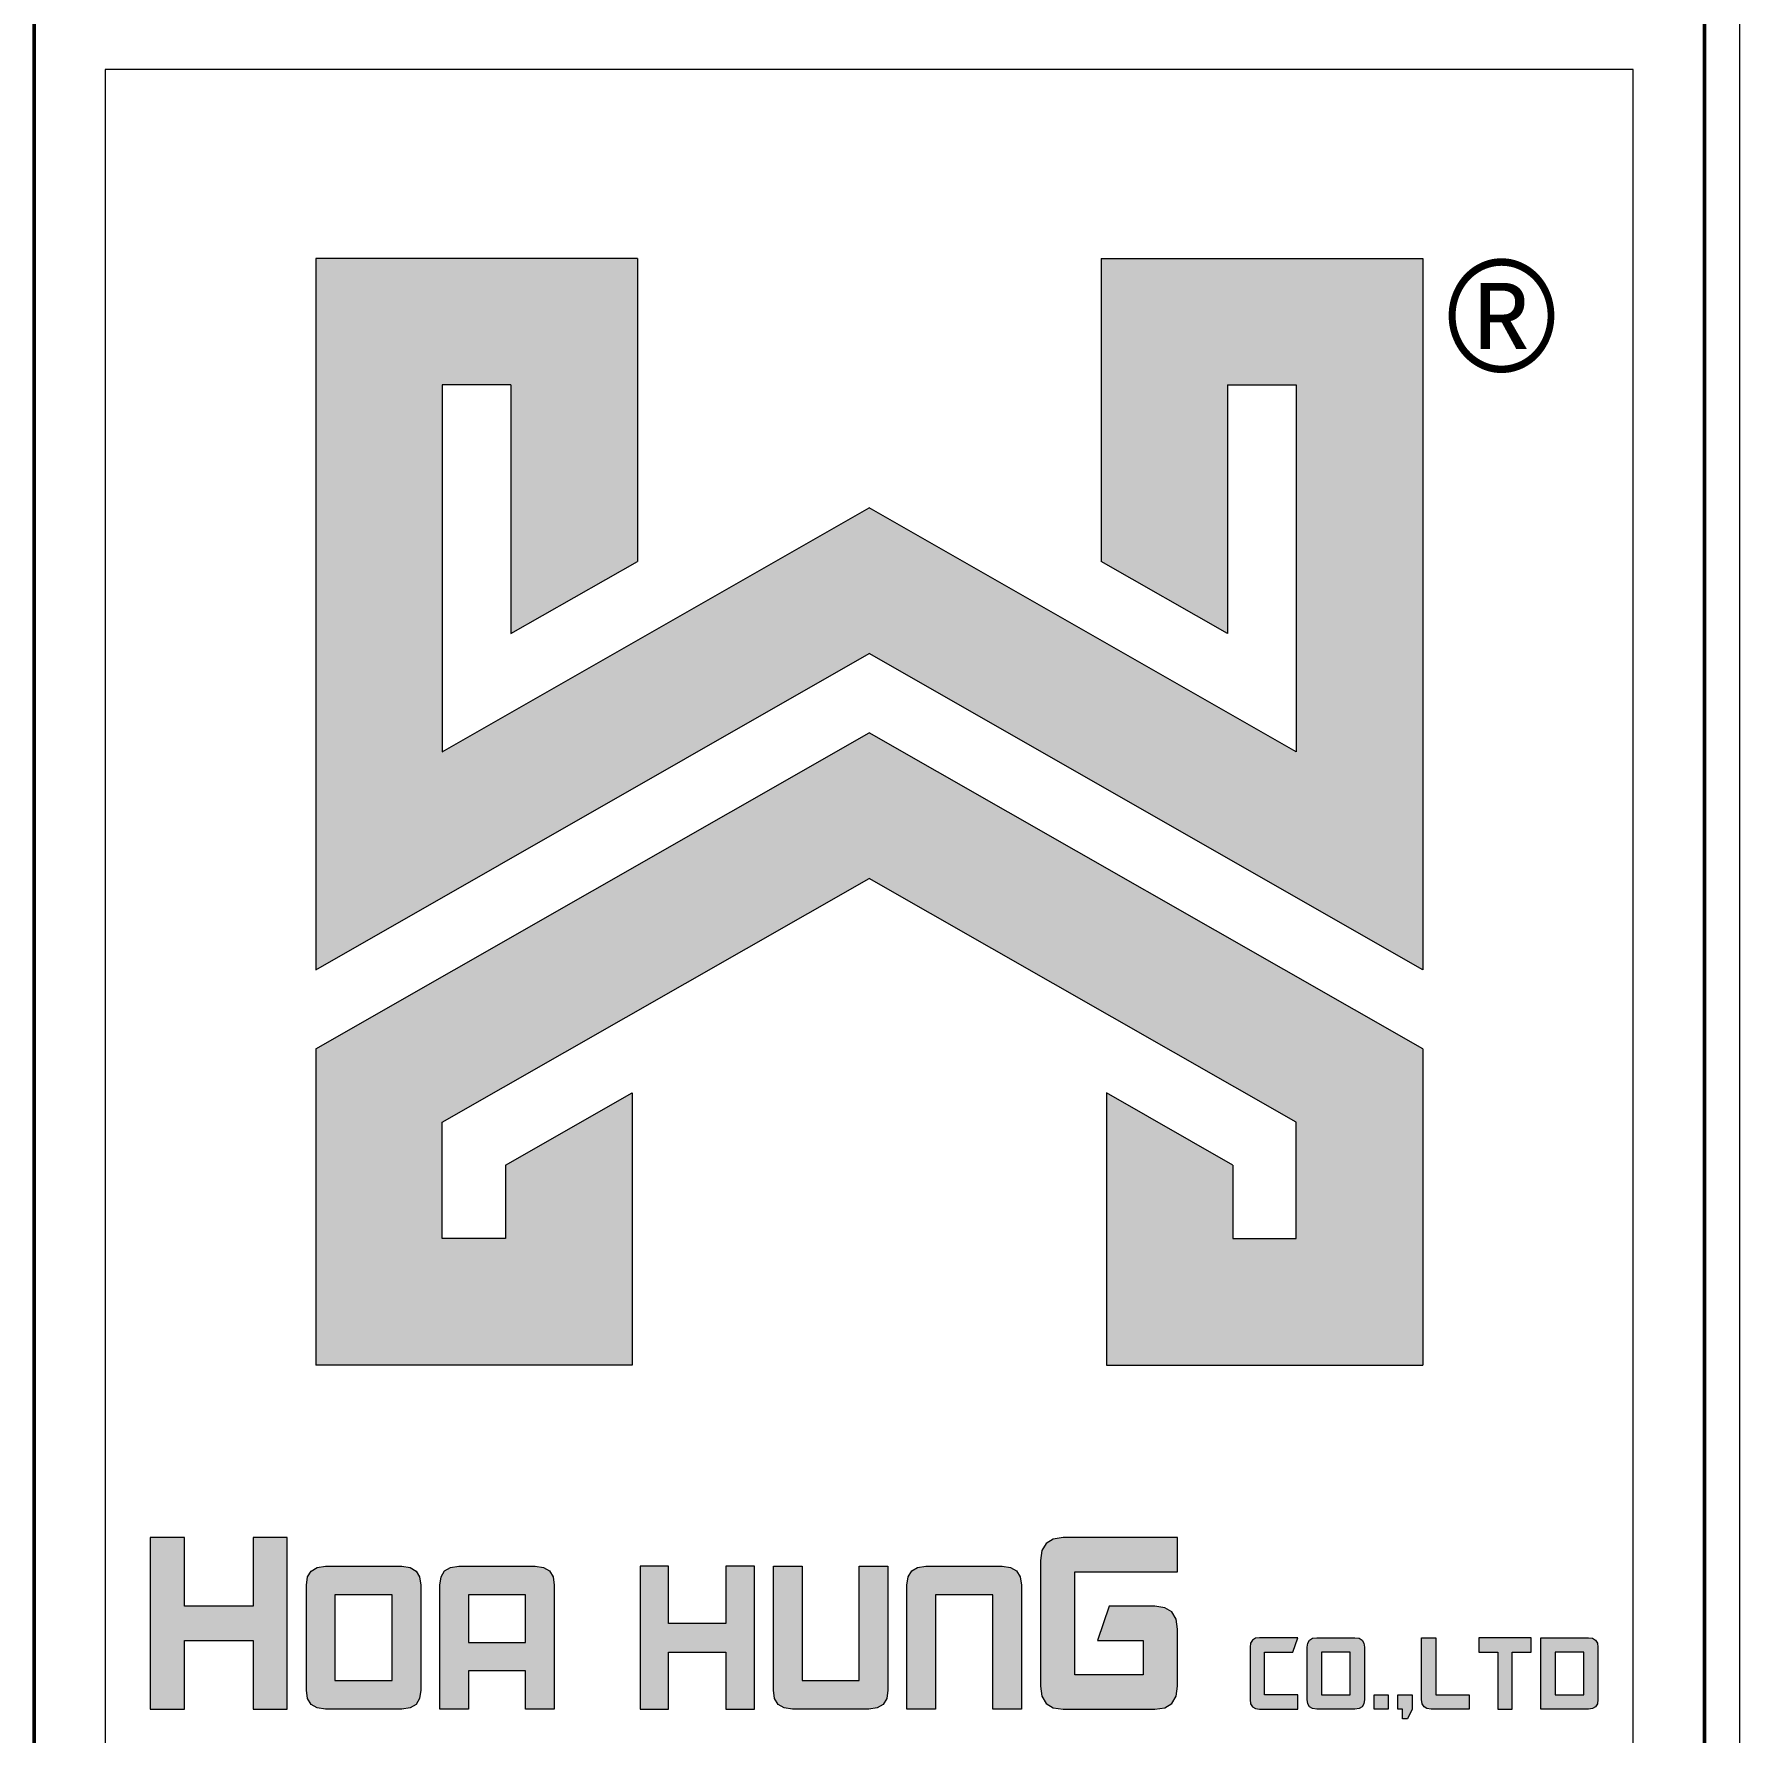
# Model space of a CAD drawing. Header units: millimetres. Extents: x 436341 to 470613, y 10679 to 34210.
# Drawn here: x 466243 to 470320, y 24966 to 29028 of the extents above; entities that cross this region are included whole.
import ezdxf

# ---------------------------------------------------------------- set-up
doc = ezdxf.new("R2010")
doc.units = ezdxf.units.MM
doc.header["$MEASUREMENT"] = 0
for name, color, linetype, lineweight in [('Ak_mat', 250, 'Continuous', 5), ('Ak_text', 7, 'Continuous', 9), ('DR_text', 7, 'Continuous', 9), ('LOGO1', 139, 'Continuous', 0), ('LOGO2', 137, 'Continuous', 0)]:
    doc.layers.add(name, color=color, linetype=linetype, lineweight=lineweight)
doc.styles.get("Standard").update_dxf_attribs({"font": ''})
doc.styles.get('Standard').set_extended_font_data('UTM Alter Gothic')

# ---------------------------------------------------------------- blocks, each defined once
blk = doc.blocks.new('KT1')
at = {"layer": 'LOGO1'}
blk.add_hatch(color=256, dxfattribs=at).paths.add_polyline_path([(-3450, 21266.2), (-4651.5, 20579.7), (-4651.5, 21612.7), (-4458.4, 21612.7), (-4458.4, 20912.6), (-4102.3, 21116), (-4102.3, 21968.8), (-5007.6, 21968.8), (-5007.6, 19966.2), (-3450, 20856.2), (-1892.4, 19966.2), (-1892.4, 21968.8), (-2797.7, 21968.8), (-2797.7, 21116), (-2441.6, 20912.6), (-2441.6, 21612.7), (-2248.5, 21612.7), (-2248.5, 20579.7)])
h = blk.add_hatch(color=256, dxfattribs=at)
h.paths.add_polyline_path([(-1414.5, 17886.8), (-1426.2, 17885.1), (-1560.3, 17885.1), (-1560.3, 18086.3), (-1426.1, 18086.3), (-1414.4, 18084.6), (-1406, 18079.6), (-1400.9, 18071.2), (-1399.3, 18059.4), (-1399.4, 17911.9), (-1401.1, 17900.2), (-1406.1, 17891.8)])
h.paths.add_polyline_path([(-1734.7, 18046), (-1681, 18046), (-1681, 17885.1), (-1640.8, 17885.1), (-1640.8, 18046), (-1587.2, 18046), (-1587.2, 18086.3), (-1734.7, 18086.3)])
h.paths.add_polyline_path([(-1855.4, 18086.3), (-1855.4, 17925.3), (-1761.5, 17925.3), (-1761.5, 17885.1), (-1868.8, 17885.1), (-1880.5, 17886.8), (-1888.9, 17891.8), (-1893.9, 17900.2), (-1895.6, 17911.9), (-1895.6, 18086.3)])
h.paths.add_polyline_path([(-1922.3, 17885.1), (-1935.8, 17858.3), (-1949.3, 17858.3), (-1949.3, 17885.1), (-1962.5, 17885.1), (-1962.5, 17925.3), (-1922.3, 17925.3)])
h.paths.add_polyline_path([(-2058.2, 18071.2), (-2056.5, 18059.4), (-2056.5, 17911.9), (-2058.2, 17900.2), (-2063.3, 17891.8), (-2071.6, 17886.8), (-2083.4, 17885.1), (-2190.7, 17885.1), (-2202.4, 17886.8), (-2210.8, 17891.8), (-2215.8, 17900.2), (-2217.5, 17911.9), (-2217.5, 18059.4), (-2215.8, 18071.2), (-2210.8, 18079.6), (-2202.4, 18084.6), (-2190.7, 18086.3), (-2083.4, 18086.3), (-2071.6, 18084.6), (-2063.3, 18079.6)])
h.paths.add_polyline_path([(-2351.6, 18086.3), (-2363.3, 18084.6), (-2371.7, 18079.6), (-2376.7, 18071.2), (-2378.4, 18059.4), (-2378.4, 17911.9), (-2376.7, 17900.2), (-2371.7, 17891.8), (-2363.3, 17886.8), (-2351.6, 17885.1), (-2244.3, 17885.1), (-2244.3, 17925.3), (-2338.2, 17925.3), (-2338.2, 18046), (-2257.7, 18046), (-2244.3, 18086.3)])
h.paths.add_polyline_path([(-2586.3, 18138.6), (-2598.4, 18158.7), (-2618.5, 18170.8), (-2646.6, 18174.8), (-2775.1, 18174.8), (-2807.3, 18078.2), (-2678.8, 18078.2), (-2678.8, 17981.7), (-2871.9, 17981.7), (-2871.9, 18271.3), (-2582.3, 18271.3), (-2582.3, 18367.9), (-2904.1, 18367.9), (-2932.3, 18363.9), (-2952.4, 18351.8), (-2964.5, 18331.7), (-2968.5, 18303.5), (-2968.5, 17949.5), (-2964.5, 17921.3), (-2952.4, 17901.2), (-2932.3, 17889.1), (-2904.1, 17885.1), (-2646.6, 17885.1), (-2618.5, 17889.1), (-2598.4, 17901.2), (-2586.3, 17921.3), (-2582.3, 17949.5), (-2582.3, 18110.4)])
h.paths.add_polyline_path([(-3102.4, 17885.1), (-3102.6, 18207.2), (-3263.6, 18207.2), (-3263.6, 17885.1), (-3344, 17885.1), (-3344, 18234.1), (-3340.7, 18257.5), (-3330.6, 18274.3), (-3313.8, 18284.3), (-3290.4, 18287.7), (-3075.5, 18287.7), (-3052.1, 18284.3), (-3035.3, 18274.3), (-3025.2, 18257.5), (-3021.9, 18234.1), (-3021.9, 17885.1)])
h.paths.add_polyline_path([(-3716.2, 17915.3), (-3719.5, 17938.7), (-3719.5, 18287.4), (-3639.1, 18287.4), (-3639.1, 17965.6), (-3478.1, 17965.6), (-3477.9, 18287.4), (-3397.4, 18287.4), (-3397.4, 17938.7), (-3400.8, 17915.3), (-3410.8, 17898.5), (-3427.6, 17888.5), (-3451, 17885.1), (-3665.9, 17885.1), (-3689.4, 17888.5), (-3706.1, 17898.5)])
h.paths.add_polyline_path([(-4014.6, 17885.1), (-4014.6, 18046), (-3853.6, 18046), (-3853.6, 17885.1), (-3773.2, 17885.1), (-3773.2, 18287.4), (-3853.6, 18287.4), (-3853.6, 18126.5), (-4014.6, 18126.5), (-4014.6, 18287.4), (-4095, 18287.4), (-4095, 17885.1)])
h.paths.add_polyline_path([(-4416.9, 17885.1), (-4416.9, 17992.7), (-4577.9, 17992.7), (-4577.9, 17885.1), (-4658.3, 17885.1), (-4658.3, 18234.1), (-4655, 18257.5), (-4644.9, 18274.3), (-4628.1, 18284.3), (-4604.7, 18287.7), (-4390.1, 18287.7), (-4366.6, 18284.3), (-4349.9, 18274.3), (-4339.8, 18257.5), (-4336.5, 18234.1), (-4336.5, 17885.1)])
h.paths.add_polyline_path([(-4715.3, 18257.3), (-4712, 18233.8), (-4712, 17938.7), (-4715.3, 17915.3), (-4725.4, 17898.5), (-4742.1, 17888.5), (-4765.6, 17885.1), (-4980.2, 17885.1), (-5003.7, 17888.5), (-5020.4, 17898.5), (-5030.5, 17915.3), (-5033.8, 17938.7), (-5033.8, 18233.8), (-5030.5, 18257.3), (-5020.4, 18274), (-5003.7, 18284.1), (-4980.2, 18287.4), (-4765.6, 18287.4), (-4742.1, 18284.1), (-4725.4, 18274)])
h.paths.add_polyline_path([(-5377.2, 17885.1), (-5377.2, 18078.2), (-5184, 18078.2), (-5184, 17885.1), (-5087.5, 17885.1), (-5087.5, 18367.9), (-5184, 18367.9), (-5184, 18174.8), (-5377.2, 18174.8), (-5377.2, 18367.9), (-5473.7, 18367.9), (-5473.7, 17885.1)])
h.paths.add_polyline_path([(-1439.6, 17925.3), (-1439.6, 18045.9), (-1520.1, 18045.9), (-1520.1, 17925.3)], flags=16)
h.paths.add_polyline_path([(-1989.4, 17885.1), (-2029.6, 17885.1), (-2029.6, 17925.3), (-1989.4, 17925.3)])
h.paths.add_polyline_path([(-2096.8, 18046), (-2177.2, 18046), (-2177.2, 17925.3), (-2096.8, 17925.3)], flags=16)
h.paths.add_polyline_path([(-4416.9, 18073.1), (-4416.9, 18207.2), (-4577.9, 18207.2), (-4577.9, 18073.1)], flags=16)
h.paths.add_polyline_path([(-4792.4, 18207), (-4953.4, 18207), (-4953.4, 17965.6), (-4792.4, 17965.6)], flags=16)
at = {"layer": 'LOGO2'}
blk.add_hatch(color=256, dxfattribs=at).paths.add_polyline_path([(-2248.5, 19537.1), (-2248.5, 19209.6), (-2426.5, 19209.6), (-2426.5, 19416.3), (-2782.5, 19619.7), (-2782.5, 18853.6), (-1892.4, 18853.6), (-1892.4, 19743.7), (-3450, 20633.7), (-5007.6, 19743.7), (-5007.6, 18853.6), (-4117.5, 18853.6), (-4117.5, 19619.7), (-4473.5, 19416.3), (-4473.5, 19209.6), (-4651.5, 19209.6), (-4651.5, 19537.1), (-3450, 20223.7)])
at = {"layer": 'Ak_mat'}
for p, q in [((-5473.7, 18367.9), (-5473.7, 17885.1)), ((-5377.2, 18367.9), (-5473.7, 18367.9)), ((-5377.2, 18174.8), (-5377.2, 18367.9)), ((-5087.5, 18367.9), (-5184, 18367.9)), ((-5184, 18367.9), (-5184, 18174.8)), ((-5087.5, 17885.1), (-5087.5, 18367.9)), ((-2952.4, 18351.8), (-2964.5, 18331.7)), ((-2932.3, 18363.9), (-2952.4, 18351.8)), ((-2904.1, 18367.9), (-2932.3, 18363.9)), ((-2582.3, 18367.9), (-2904.1, 18367.9)), ((-2582.3, 18271.3), (-2582.3, 18367.9)), ((-2964.5, 18331.7), (-2968.5, 18303.5)), ((-2968.5, 18303.5), (-2968.5, 17949.5)), ((-5033.8, 18233.8), (-5030.5, 18257.3)), ((-5030.5, 18257.3), (-5020.4, 18274)), ((-5020.4, 18274), (-5003.7, 18284.1)), ((-5003.7, 18284.1), (-4980.2, 18287.4)), ((-4980.2, 18287.4), (-4765.6, 18287.4)), ((-4765.6, 18287.4), (-4742.1, 18284.1)), ((-4742.1, 18284.1), (-4725.4, 18274)), ((-4725.4, 18274), (-4715.3, 18257.3)), ((-4715.3, 18257.3), (-4712, 18233.8)), ((-4658.3, 18234.1), (-4655, 18257.5)), ((-4655, 18257.5), (-4644.9, 18274.3)), ((-4644.9, 18274.3), (-4628.1, 18284.3)), ((-4628.1, 18284.3), (-4604.7, 18287.7)), ((-4604.7, 18287.7), (-4390.1, 18287.7)), ((-4390.1, 18287.7), (-4366.6, 18284.3)), ((-4366.6, 18284.3), (-4349.9, 18274.3)), ((-4349.9, 18274.3), (-4339.8, 18257.5)), ((-4339.8, 18257.5), (-4336.5, 18234.1)), ((-4095, 18287.4), (-4095, 17885.1)), ((-4014.6, 18287.4), (-4095, 18287.4)), ((-4014.6, 18126.5), (-4014.6, 18287.4)), ((-3773.2, 18287.4), (-3853.6, 18287.4)), ((-3853.6, 18287.4), (-3853.6, 18126.5)), ((-3773.2, 17885.1), (-3773.2, 18287.4)), ((-3719.5, 17938.7), (-3719.5, 18287.4)), ((-3719.5, 18287.4), (-3639.1, 18287.4)), ((-3639.1, 18287.4), (-3639.1, 17965.6)), ((-3478.1, 17965.6), (-3477.9, 18287.4)), ((-3477.9, 18287.4), (-3397.4, 18287.4)), ((-3397.4, 18287.4), (-3397.4, 17938.7)), ((-3344, 18234.1), (-3340.7, 18257.5)), ((-3340.7, 18257.5), (-3330.6, 18274.3)), ((-3330.6, 18274.3), (-3313.8, 18284.3)), ((-3313.8, 18284.3), (-3290.4, 18287.7)), ((-3290.4, 18287.7), (-3075.5, 18287.7)), ((-3075.5, 18287.7), (-3052.1, 18284.3)), ((-3052.1, 18284.3), (-3035.3, 18274.3)), ((-3035.3, 18274.3), (-3025.2, 18257.5)), ((-3025.2, 18257.5), (-3021.9, 18234.1)), ((-2871.9, 17981.7), (-2871.9, 18271.3)), ((-2871.9, 18271.3), (-2582.3, 18271.3)), ((-5033.8, 17938.7), (-5033.8, 18233.8)), ((-4953.4, 18207), (-4953.4, 17965.6)), ((-4792.4, 18207), (-4953.4, 18207)), ((-4792.4, 17965.6), (-4792.4, 18207)), ((-4712, 18233.8), (-4712, 17938.7)), ((-4658.3, 17885.1), (-4658.3, 18234.1)), ((-4416.9, 18207.2), (-4577.9, 18207.2)), ((-4577.9, 18207.2), (-4577.9, 18073.1)), ((-4416.9, 18073.1), (-4416.9, 18207.2)), ((-4336.5, 18234.1), (-4336.5, 17885.1)), ((-3344, 17885.1), (-3344, 18234.1)), ((-3102.6, 18207.2), (-3263.6, 18207.2)), ((-3263.6, 18207.2), (-3263.6, 17885.1)), ((-3102.4, 17885.1), (-3102.6, 18207.2)), ((-3021.9, 18234.1), (-3021.9, 17885.1)), ((-5184, 18174.8), (-5377.2, 18174.8)), ((-2775.1, 18174.8), (-2807.3, 18078.2)), ((-2646.6, 18174.8), (-2775.1, 18174.8)), ((-2618.5, 18170.8), (-2646.6, 18174.8)), ((-2598.4, 18158.7), (-2618.5, 18170.8)), ((-2586.3, 18138.6), (-2598.4, 18158.7)), ((-3853.6, 18126.5), (-4014.6, 18126.5)), ((-2582.3, 18110.4), (-2586.3, 18138.6)), ((-2582.3, 17949.5), (-2582.3, 18110.4)), ((-5377.2, 18078.2), (-5184, 18078.2)), ((-5377.2, 17885.1), (-5377.2, 18078.2)), ((-5184, 18078.2), (-5184, 17885.1)), ((-4577.9, 18073.1), (-4416.9, 18073.1)), ((-2807.3, 18078.2), (-2678.8, 18078.2)), ((-2678.8, 18078.2), (-2678.8, 17981.7)), ((-2376.7, 18071.2), (-2378.4, 18059.4)), ((-2378.4, 18059.4), (-2378.4, 17911.9)), ((-2371.7, 18079.6), (-2376.7, 18071.2)), ((-2363.3, 18084.6), (-2371.7, 18079.6)), ((-2351.6, 18086.3), (-2363.3, 18084.6)), ((-2244.3, 18086.3), (-2351.6, 18086.3)), ((-2257.7, 18046), (-2244.3, 18086.3)), ((-2217.5, 18059.4), (-2215.8, 18071.2)), ((-2217.5, 17911.9), (-2217.5, 18059.4)), ((-2215.8, 18071.2), (-2210.8, 18079.6)), ((-2210.8, 18079.6), (-2202.4, 18084.6)), ((-2202.4, 18084.6), (-2190.7, 18086.3)), ((-2190.7, 18086.3), (-2083.4, 18086.3)), ((-2083.4, 18086.3), (-2071.6, 18084.6)), ((-2071.6, 18084.6), (-2063.3, 18079.6)), ((-2063.3, 18079.6), (-2058.2, 18071.2)), ((-2058.2, 18071.2), (-2056.5, 18059.4)), ((-2056.5, 18059.4), (-2056.5, 17911.9)), ((-1895.6, 17911.9), (-1895.6, 18086.3)), ((-1895.6, 18086.3), (-1855.4, 18086.3)), ((-1855.4, 18086.3), (-1855.4, 17925.3)), ((-1734.7, 18086.3), (-1734.7, 18046)), ((-1587.2, 18086.3), (-1734.7, 18086.3)), ((-1587.2, 18046), (-1587.2, 18086.3)), ((-1560.3, 17885.1), (-1560.3, 18086.3)), ((-1560.3, 18086.3), (-1426.1, 18086.3)), ((-1426.1, 18086.3), (-1414.4, 18084.6)), ((-1414.4, 18084.6), (-1406, 18079.6)), ((-1406, 18079.6), (-1400.9, 18071.2)), ((-1400.9, 18071.2), (-1399.3, 18059.4)), ((-1399.3, 18059.4), (-1399.4, 17911.9)), ((-4014.6, 18046), (-3853.6, 18046)), ((-4014.6, 17885.1), (-4014.6, 18046)), ((-3853.6, 18046), (-3853.6, 17885.1)), ((-2338.2, 17925.3), (-2338.2, 18046)), ((-2338.2, 18046), (-2257.7, 18046)), ((-2177.2, 18046), (-2177.2, 17925.3)), ((-2096.8, 18046), (-2177.2, 18046)), ((-2096.8, 17925.3), (-2096.8, 18046)), ((-1734.7, 18046), (-1681, 18046)), ((-1681, 18046), (-1681, 17885.1)), ((-1640.8, 18046), (-1587.2, 18046)), ((-1640.8, 17885.1), (-1640.8, 18046)), ((-1439.6, 18045.9), (-1520.1, 18045.9)), ((-1520.1, 18045.9), (-1520.1, 17925.3)), ((-1439.6, 17925.3), (-1439.6, 18045.9)), ((-4953.4, 17965.6), (-4792.4, 17965.6)), ((-4416.9, 17992.7), (-4577.9, 17992.7)), ((-4577.9, 17992.7), (-4577.9, 17885.1)), ((-4416.9, 17885.1), (-4416.9, 17992.7)), ((-3639.1, 17965.6), (-3478.1, 17965.6)), ((-2678.8, 17981.7), (-2871.9, 17981.7)), ((-5030.5, 17915.3), (-5033.8, 17938.7)), ((-5020.4, 17898.5), (-5030.5, 17915.3)), ((-4715.3, 17915.3), (-4725.4, 17898.5)), ((-4712, 17938.7), (-4715.3, 17915.3)), ((-3716.2, 17915.3), (-3719.5, 17938.7)), ((-3706.1, 17898.5), (-3716.2, 17915.3)), ((-3400.8, 17915.3), (-3410.8, 17898.5)), ((-3397.4, 17938.7), (-3400.8, 17915.3)), ((-2968.5, 17949.5), (-2964.5, 17921.3)), ((-2964.5, 17921.3), (-2952.4, 17901.2)), ((-2598.4, 17901.2), (-2586.3, 17921.3)), ((-2586.3, 17921.3), (-2582.3, 17949.5)), ((-2378.4, 17911.9), (-2376.7, 17900.2)), ((-2244.3, 17925.3), (-2338.2, 17925.3)), ((-2244.3, 17885.1), (-2244.3, 17925.3)), ((-2215.8, 17900.2), (-2217.5, 17911.9)), ((-2177.2, 17925.3), (-2096.8, 17925.3)), ((-2056.5, 17911.9), (-2058.2, 17900.2)), ((-2029.6, 17885.1), (-2029.6, 17925.3)), ((-2029.6, 17925.3), (-1989.4, 17925.3)), ((-1989.4, 17925.3), (-1989.4, 17885.1)), ((-1962.5, 17885.1), (-1962.5, 17925.3)), ((-1962.5, 17925.3), (-1922.3, 17925.3)), ((-1922.3, 17925.3), (-1922.3, 17885.1)), ((-1893.9, 17900.2), (-1895.6, 17911.9)), ((-1855.4, 17925.3), (-1761.5, 17925.3)), ((-1761.5, 17925.3), (-1761.5, 17885.1)), ((-1520.1, 17925.3), (-1439.6, 17925.3)), ((-1399.4, 17911.9), (-1401.1, 17900.2)), ((-5473.7, 17885.1), (-5377.2, 17885.1)), ((-5184, 17885.1), (-5087.5, 17885.1)), ((-5003.7, 17888.5), (-5020.4, 17898.5)), ((-4980.2, 17885.1), (-5003.7, 17888.5)), ((-4765.6, 17885.1), (-4980.2, 17885.1)), ((-4742.1, 17888.5), (-4765.6, 17885.1)), ((-4725.4, 17898.5), (-4742.1, 17888.5)), ((-4577.9, 17885.1), (-4658.3, 17885.1)), ((-4336.5, 17885.1), (-4416.9, 17885.1)), ((-4095, 17885.1), (-4014.6, 17885.1)), ((-3853.6, 17885.1), (-3773.2, 17885.1)), ((-3689.4, 17888.5), (-3706.1, 17898.5)), ((-3665.9, 17885.1), (-3689.4, 17888.5)), ((-3451, 17885.1), (-3665.9, 17885.1)), ((-3427.6, 17888.5), (-3451, 17885.1)), ((-3410.8, 17898.5), (-3427.6, 17888.5)), ((-3263.6, 17885.1), (-3344, 17885.1)), ((-3021.9, 17885.1), (-3102.4, 17885.1)), ((-2952.4, 17901.2), (-2932.3, 17889.1)), ((-2932.3, 17889.1), (-2904.1, 17885.1)), ((-2904.1, 17885.1), (-2646.6, 17885.1)), ((-2646.6, 17885.1), (-2618.5, 17889.1)), ((-2618.5, 17889.1), (-2598.4, 17901.2)), ((-2376.7, 17900.2), (-2371.7, 17891.8)), ((-2371.7, 17891.8), (-2363.3, 17886.8)), ((-2363.3, 17886.8), (-2351.6, 17885.1)), ((-2351.6, 17885.1), (-2244.3, 17885.1)), ((-2210.8, 17891.8), (-2215.8, 17900.2)), ((-2202.4, 17886.8), (-2210.8, 17891.8)), ((-2190.7, 17885.1), (-2202.4, 17886.8)), ((-2083.4, 17885.1), (-2190.7, 17885.1)), ((-2071.6, 17886.8), (-2083.4, 17885.1)), ((-2063.3, 17891.8), (-2071.6, 17886.8)), ((-2058.2, 17900.2), (-2063.3, 17891.8)), ((-1989.4, 17885.1), (-2029.6, 17885.1)), ((-1949.3, 17885.1), (-1962.5, 17885.1)), ((-1949.3, 17858.3), (-1949.3, 17885.1)), ((-1935.8, 17858.3), (-1949.3, 17858.3)), ((-1922.3, 17885.1), (-1935.8, 17858.3)), ((-1888.9, 17891.8), (-1893.9, 17900.2)), ((-1880.5, 17886.8), (-1888.9, 17891.8)), ((-1868.8, 17885.1), (-1880.5, 17886.8)), ((-1761.5, 17885.1), (-1868.8, 17885.1)), ((-1681, 17885.1), (-1640.8, 17885.1)), ((-1426.2, 17885.1), (-1560.3, 17885.1)), ((-1414.5, 17886.8), (-1426.2, 17885.1)), ((-1406.1, 17891.8), (-1414.5, 17886.8)), ((-1401.1, 17900.2), (-1406.1, 17891.8))]:
    blk.add_line(p, q, dxfattribs=at)
at = {"layer": 'Ak_text', "lineweight": 15}
for p, q in [((-1000, 1000), (-1000, 28700)), ((-1300, 22500), (-5600, 22500)), ((-5600, 22500), (-5600, 15400)), ((-1300, 15400), (-1300, 22500))]:
    blk.add_line(p, q, dxfattribs=at)
at = {"layer": 'Ak_text', "color": 1, "linetype": 'Continuous', "lineweight": 50}
for p, q in [((-5800, 1100), (-5800, 28600)), ((-1100, 1100), (-1100, 28600))]:
    blk.add_line(p, q, dxfattribs=at)
at = {"layer": 'LOGO1'}
for p, q in [((-5007.6, 21968.8), (-5007.6, 19966.2)), ((-4102.3, 21968.8), (-5007.6, 21968.8)), ((-4102.3, 21968.8), (-4102.3, 21116)), ((-2797.7, 21968.8), (-2797.7, 21116)), ((-2797.7, 21968.8), (-1892.4, 21968.8)), ((-1892.4, 21968.8), (-1892.4, 19966.2)), ((-4651.5, 21612.7), (-4651.5, 20579.7)), ((-4458.4, 21612.7), (-4651.5, 21612.7)), ((-4458.4, 21612.7), (-4458.4, 20912.6)), ((-2441.6, 21612.7), (-2441.6, 20912.6)), ((-2441.6, 21612.7), (-2248.5, 21612.7)), ((-2248.5, 21612.7), (-2248.5, 20579.7)), ((-4651.5, 20579.7), (-3450, 21266.2)), ((-2248.5, 20579.7), (-3450, 21266.2)), ((-4458.4, 20912.6), (-4102.3, 21116)), ((-2441.6, 20912.6), (-2797.7, 21116)), ((-5007.6, 19966.2), (-3450, 20856.2)), ((-1892.4, 19966.2), (-3450, 20856.2))]:
    blk.add_line(p, q, dxfattribs=at)
at = {"layer": 'LOGO2'}
for p, q in [((-5007.6, 19743.7), (-3450, 20633.7)), ((-1892.4, 19743.7), (-3450, 20633.7)), ((-4651.5, 19537.1), (-3450, 20223.7)), ((-2248.5, 19537.1), (-3450, 20223.7)), ((-5007.6, 19743.7), (-5007.6, 18853.6)), ((-1892.4, 19743.7), (-1892.4, 18853.6)), ((-4473.5, 19416.3), (-4117.5, 19619.7)), ((-4117.5, 19619.7), (-4117.5, 18853.6)), ((-2782.5, 19619.7), (-2782.5, 18853.6)), ((-2426.5, 19416.3), (-2782.5, 19619.7)), ((-4651.5, 19209.6), (-4651.5, 19537.1)), ((-2248.5, 19209.6), (-2248.5, 19537.1)), ((-4473.5, 19416.3), (-4473.5, 19209.6)), ((-2426.5, 19416.3), (-2426.5, 19209.6)), ((-4473.5, 19209.6), (-4651.5, 19209.6)), ((-2426.5, 19209.6), (-2248.5, 19209.6)), ((-4117.5, 18853.6), (-5007.6, 18853.6)), ((-2782.5, 18853.6), (-1892.4, 18853.6))]:
    blk.add_line(p, q, dxfattribs=at)
at = {"layer": 'DR_text'}
blk.add_text('®', height=314.9, dxfattribs=at).set_placement((-1825.9, 21649.5))

msp = doc.modelspace()

# ---------------------------------------------------------------- block references
at = {"xscale": 0.8494816779204608, "yscale": 0.8494816779204608, "zscale": 0.8494816779204608}
msp.add_blockref('KT1', (471169.9, 9829.9, 61.9), dxfattribs=at)

doc.saveas('drawing.dxf')
